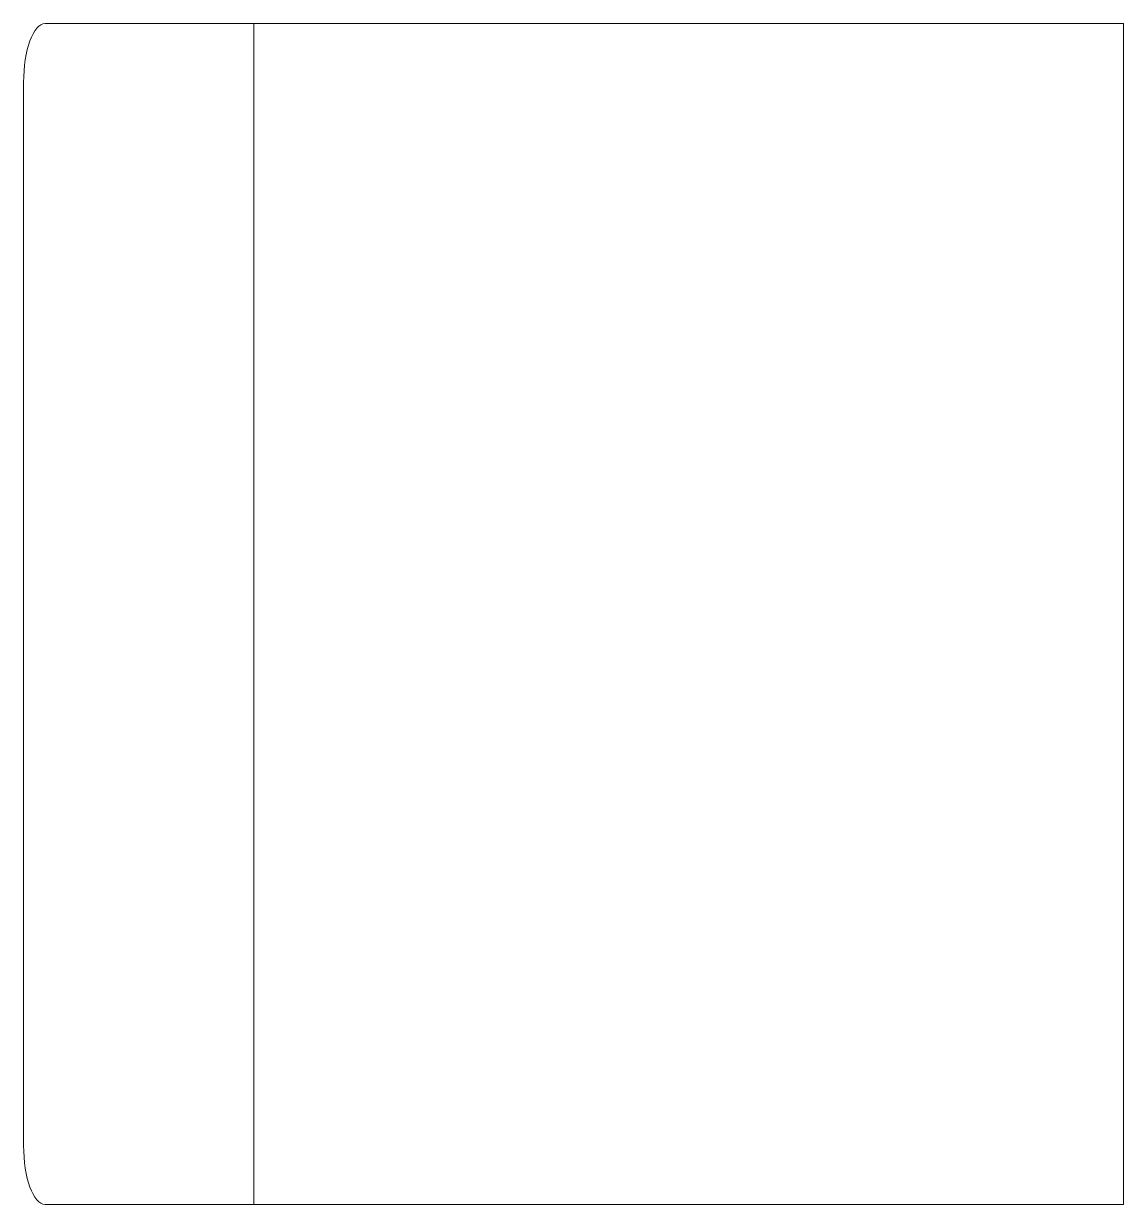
# Model space of a CAD drawing. Header units: millimetres. Extents: x 45.8 to 83.1, y 28.1 to 68.1.
import ezdxf

# ---------------------------------------------------------------- set-up
doc = ezdxf.new("R2010")
doc.units = ezdxf.units.MM
doc.layers.add('1', color=7, linetype='Continuous', true_color=0xffffff)

msp = doc.modelspace()

# ---------------------------------------------------------------- linework, layer by layer
at = {"layer": '1', "color": 30, "linetype": 'Continuous', "lineweight": 13}
for p, q in [((53.638, 68.104), (46.567, 68.104, 19.427)), ((53.638, 68.104), (53.638, 28.104)), ((83.087, 68.104), (53.638, 68.104)), ((83.087, 68.104, -16.573), (83.087, 68.104)), ((83.087, 68.104), (83.087, 28.104)), ((45.84, 66.104, 21.427), (45.84, 30.104, 21.427)), ((83.087, 30.104, -18.573), (83.087, 66.104, -18.573)), ((46.567, 28.104, 19.427), (53.638, 28.104)), ((53.638, 28.104), (83.087, 28.104)), ((83.087, 28.104), (83.087, 28.104, -16.573))]:
    msp.add_line(p, q, dxfattribs=at)
at = {"layer": '1', "color": 30, "linetype": 'Continuous', "lineweight": 13, "extrusion": (-1, 0, 0)}
for centre, start, end in [((-66.104, -16.573, -83.087), 180, 270), ((-30.104, -16.573, -83.087), 270, 0)]:
    msp.add_arc(centre, 2, start, end, dxfattribs=at)
at = {"layer": '1', "color": 30, "linetype": 'Continuous', "lineweight": 13, "extrusion": (-0.939693, 0, -0.34202)}
for centre, start_param, end_param in [((46.567, 66.104, 19.427), 0, 1.570796), ((46.567, 30.104, 19.427), 4.712389, 6.283185)]:
    msp.add_ellipse(centre, major_axis=(-0.728, 0, 2), ratio=0.939693, start_param=start_param, end_param=end_param, dxfattribs=at)

doc.saveas('drawing.dxf')
